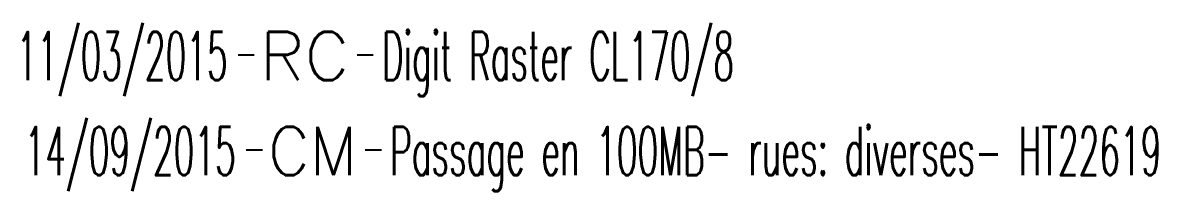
# Model space of a CAD drawing. Header units: millimetres. Extents: x 150998 to 151977, y 126997 to 128005.
# Drawn here: x 151941.43 to 151976.66, y 127480.14 to 127485.38 of the extents above; entities that cross this region are included whole.
import ezdxf
from ezdxf.enums import TextEntityAlignment as Align

# ---------------------------------------------------------------- set-up
doc = ezdxf.new("R2010")
doc.units = ezdxf.units.MM
doc.layers.get('0').update_dxf_attribs({"linetype": 'CONTINUOUS'})
doc.layers.add('L_910', color=7, linetype='CONTINUOUS')
doc.styles.get("Standard").update_dxf_attribs({"font": 'romans.shx', "width": 0.85})

# ---------------------------------------------------------------- blocks, each defined once
blk = doc.blocks.new('GIS_MODF')
at = {"color": 0, "linetype": 'Continuous', "flags": 128}
for points in [[(-2.176, -0.014), (-1.676, -0.014)], [(1.519, -0.014), (2.019, -0.014)]]:
    blk.add_lwpolyline(points, dxfattribs=at)
at = {"color": 0, "linetype": 'Continuous', "width": 0.5}
blk.add_attdef('DATE', text='', height=1.5, dxfattribs=at).set_placement((-2.502, -0.798), align=Align.RIGHT)
at = {"color": 0, "linetype": 'Continuous', "width": 1.771291}
blk.add_attdef('USER', text='', height=1.5, dxfattribs=at).set_placement((-1.507, -0.798), (1.276, -0.798), align=Align.FIT)
at = {"color": 0, "linetype": 'Continuous', "width": 0.5}
blk.add_attdef('DESC', (2.289, -0.798), '', height=1.5, dxfattribs=at)

msp = doc.modelspace()

# ---------------------------------------------------------------- block references
at = {"layer": 'L_910'}
ref = msp.add_blockref('GIS_MODF', (151950.3, 127484.39), dxfattribs=at)
ref.add_attrib('DATE', '11/03/2015', dxfattribs={"layer": '0', "color": 0, "linetype": 'Continuous', "height": 1.5, "width": 0.5}).set_placement((151947.798, 127483.592), align=Align.RIGHT)
ref.add_attrib('USER', 'RC', dxfattribs={"layer": '0', "color": 0, "linetype": 'Continuous', "height": 1.5, "width": 0.99919}).set_placement((151948.793, 127483.592), (151951.577, 127483.592), align=Align.FIT)
ref.add_attrib('DESC', 'Digit Raster CL170/8', (151952.589, 127483.592), dxfattribs={"layer": '0', "color": 0, "linetype": 'Continuous', "height": 1.5, "width": 0.5})
ref = msp.add_blockref('GIS_MODF', (151950.551, 127481.439), dxfattribs=at)
ref.add_attrib('DATE', '14/09/2015', dxfattribs={"layer": '0', "color": 0, "linetype": 'Continuous', "height": 1.5, "width": 0.5}).set_placement((151948.049, 127480.641), align=Align.RIGHT)
ref.add_attrib('USER', 'CM', dxfattribs={"layer": '0', "color": 0, "linetype": 'Continuous', "height": 1.5, "width": 0.950449}).set_placement((151949.044, 127480.641), (151951.827, 127480.641), align=Align.FIT)
ref.add_attrib('DESC', 'Passage en 100MB- rues: diverses- HT22619', (151952.839, 127480.641), dxfattribs={"layer": '0', "color": 0, "linetype": 'Continuous', "height": 1.5, "width": 0.5})

doc.saveas('drawing.dxf')
